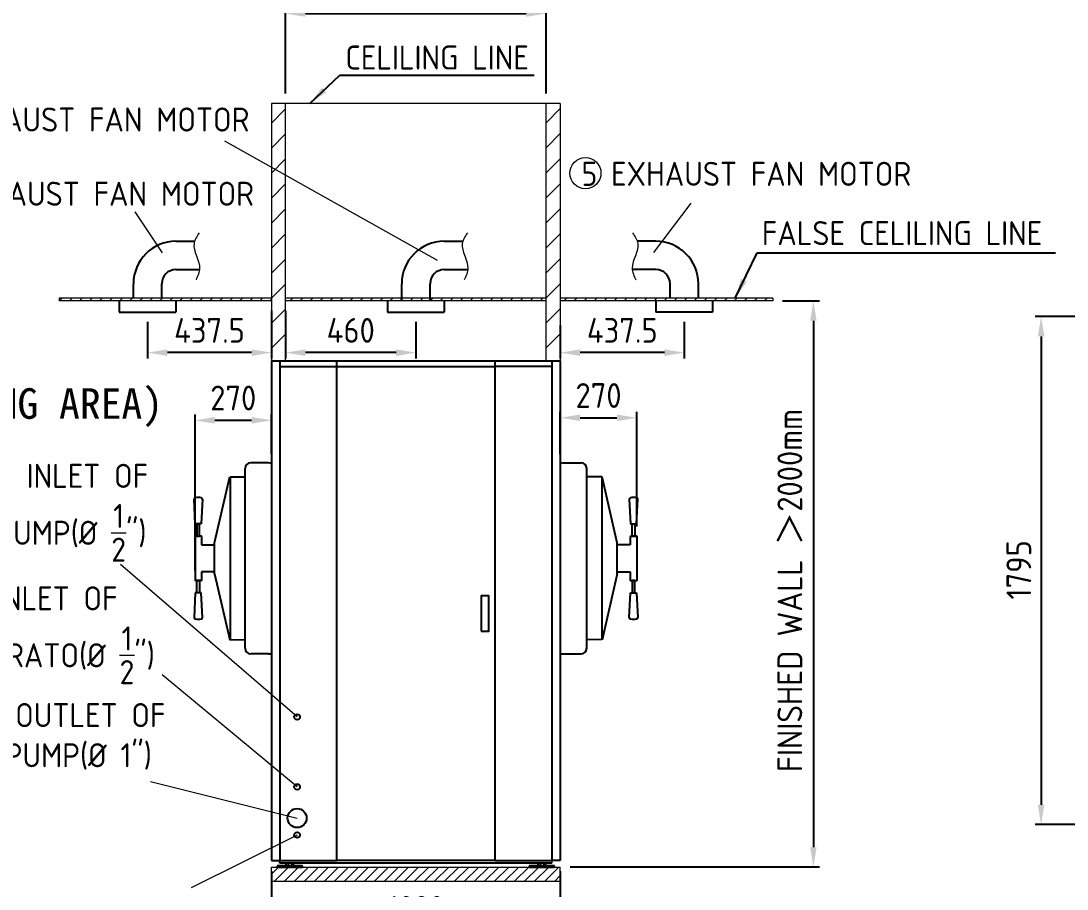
# Model space of a CAD drawing. Header units: millimetres. Extents: x -215875 to 13478, y -2277 to 9476.
# Drawn here: x 4828 to 8522, y 2349 to 5417 of the extents above; entities that cross this region are included whole.
import ezdxf

# ---------------------------------------------------------------- set-up
doc = ezdxf.new("R2010")
doc.units = ezdxf.units.MM
doc.header["$MEASUREMENT"] = 0
doc.linetypes.add('HIDDEN', pattern=[9.525, 6.35, -3.175])
doc.layers.get('0').update_dxf_attribs({"lineweight": 25})
for name, color, linetype, lineweight in [('D', 3, 'Continuous', 13), ('H', 2, 'HIDDEN', 15), ('S', 4, 'Continuous', 15)]:
    doc.layers.add(name, color=color, linetype=linetype, lineweight=lineweight)
doc.styles.get("Standard").update_dxf_attribs({"font": 'KAIU.TTF'})
doc.styles.add('STU25', font='isocp2.shx')
doc.dimstyles.new('STU25', dxfattribs={"dimscale": 35, "dimtxt": 2.5, "dimasz": 2, "dimexe": 0.6, "dimexo": 1, "dimgap": 1, "dimtad": 1, "dimdsep": 46, "dimtxsty": 'STU25', "dimcen": 2, "dimazin": 2, "dimtfac": 1, "dimtmove": 0, "dimatfit": 3, "dimfxl": 0, "dimtolj": 1, "dimtzin": 0, "dimarcsym": 0})
doc.dimstyles.new('STU25$7', dxfattribs={"dimscale": 35, "dimtxt": 2.5, "dimasz": 2, "dimexe": 1.25, "dimexo": 0.625, "dimgap": 1, "dimtad": 0, "dimdec": 4, "dimdsep": 46, "dimtxsty": 'STU25', "dimcen": 2.5, "dimazin": 2, "dimtfac": 1, "dimtdec": 4, "dimtmove": 0, "dimatfit": 3, "dimfxl": 0, "dimtolj": 1, "dimtzin": 0, "dimarcsym": 0})

# ---------------------------------------------------------------- blocks, each defined once
blk = doc.blocks.new('*D3')
at = {"layer": 'D', "color": 0, "lineweight": -2}
for p, q in [((9377.4, 4372.1), (8409.3, 4372.1)), ((8430.3, 4302.1), (8430.3, 2647.1)), ((8577.4, 2577.1), (8409.3, 2577.1))]:
    blk.add_line(p, q, dxfattribs=at)
at = {"layer": 'D', "color": 0}
for points in [[(8442, 4302.1), (8418.6, 4302.1), (8430.3, 4372.1)], [(8418.6, 2647.1), (8442, 2647.1), (8430.3, 2577.1)]]:
    blk.add_solid(points, dxfattribs=at)
at = {"layer": 'Defpoints', "color": 0}
for p in [(9412.4, 4372.1), (8430.3, 2577.1), (8612.4, 2577.1)]:
    blk.add_point(p, dxfattribs=at)
at = {"layer": 'D', "color": 0, "insert": (8351.6, 3477.1), "char_height": 87.5, "attachment_point": 5, "rotation": 90, "style": 'STU25'}
blk.add_mtext('\\A1;1795', dxfattribs=at)
blk = doc.blocks.new('*D7')
at = {"layer": 'D', "color": 0, "linetype": 'Continuous', "lineweight": -2}
for p, q in [((6732.4, 4341.5), (6732.4, 4223.6)), ((7169.9, 4353.2), (7169.9, 4223.6)), ((7099.9, 4244.6), (6802.4, 4244.6))]:
    blk.add_line(p, q, dxfattribs=at)
at = {"layer": 'D', "color": 0}
for points in [[(6802.4, 4256.2), (6802.4, 4232.9), (6732.4, 4244.6)], [(7099.9, 4232.9), (7099.9, 4256.2), (7169.9, 4244.6)]]:
    blk.add_solid(points, dxfattribs=at)
at = {"layer": 'Defpoints', "color": 0}
for p in [(6732.4, 4376.5), (7169.9, 4388.2), (6732.4, 4244.6)]:
    blk.add_point(p, dxfattribs=at)
at = {"layer": 'D', "color": 0, "insert": (6951.2, 4323.3), "char_height": 87.5, "attachment_point": 5, "style": 'STU25'}
blk.add_mtext('\\A1;437.5', dxfattribs=at)
blk = doc.blocks.new('*D8')
at = {"layer": 'D', "color": 0, "lineweight": -2}
for p, q in [((5762.4, 4392.4), (5762.4, 4223.6)), ((6222.4, 4353.2), (6222.4, 4223.6)), ((6152.4, 4244.6), (5832.4, 4244.6))]:
    blk.add_line(p, q, dxfattribs=at)
at = {"layer": 'D', "color": 0}
for points in [[(5832.4, 4256.2), (5832.4, 4232.9), (5762.4, 4244.6)], [(6152.4, 4232.9), (6152.4, 4256.2), (6222.4, 4244.6)]]:
    blk.add_solid(points, dxfattribs=at)
at = {"layer": 'Defpoints', "color": 0}
for p in [(5762.4, 4427.4), (6222.4, 4388.2), (5762.4, 4244.6)]:
    blk.add_point(p, dxfattribs=at)
at = {"layer": 'D', "color": 0, "insert": (5992.4, 4323.3), "char_height": 87.5, "attachment_point": 5, "style": 'STU25'}
blk.add_mtext('\\A1;460', dxfattribs=at)
blk = doc.blocks.new('*D9')
at = {"layer": 'D', "color": 0, "linetype": 'Continuous', "lineweight": -2}
for p, q in [((5712.4, 4392.4), (5712.4, 4223.6)), ((5274.9, 4353.2), (5274.9, 4223.6)), ((5642.4, 4244.6), (5344.9, 4244.6))]:
    blk.add_line(p, q, dxfattribs=at)
at = {"layer": 'D', "color": 0}
for points in [[(5344.9, 4256.2), (5344.9, 4232.9), (5274.9, 4244.6)], [(5642.4, 4232.9), (5642.4, 4256.2), (5712.4, 4244.6)]]:
    blk.add_solid(points, dxfattribs=at)
at = {"layer": 'Defpoints', "color": 0}
for p in [(5712.4, 4427.4), (5274.9, 4388.2), (5274.9, 4244.6)]:
    blk.add_point(p, dxfattribs=at)
at = {"layer": 'D', "color": 0, "insert": (5493.7, 4323.3), "char_height": 87.5, "attachment_point": 5, "style": 'STU25'}
blk.add_mtext('\\A1;437.5', dxfattribs=at)
blk = doc.blocks.new('*D10')
at = {"layer": 'D', "color": 0, "lineweight": -2}
for p, q in [((5712.4, 2412.4), (5712.4, 2181.4)), ((6732.4, 2412.4), (6732.4, 2181.4)), ((5782.4, 2202.4), (6662.4, 2202.4))]:
    blk.add_line(p, q, dxfattribs=at)
at = {"layer": 'D', "color": 0}
for points in [[(5782.4, 2214), (5782.4, 2190.7), (5712.4, 2202.4)], [(6662.4, 2190.7), (6662.4, 2214), (6732.4, 2202.4)]]:
    blk.add_solid(points, dxfattribs=at)
at = {"layer": 'Defpoints', "color": 0}
for p in [(5712.4, 2447.4), (6732.4, 2447.4), (6732.4, 2202.4)]:
    blk.add_point(p, dxfattribs=at)
at = {"layer": 'D', "color": 0, "insert": (6222.4, 2281.1), "char_height": 87.5, "attachment_point": 5, "style": 'STU25'}
blk.add_mtext('\\A1;1020', dxfattribs=at)
blk = doc.blocks.new('*D18')
at = {"layer": 'D', "color": 0, "lineweight": -2}
for p, q in [((7517.4, 4427.4), (7647.1, 4427.4)), ((7626.1, 4357.4), (7626.1, 2497.4)), ((6767.4, 2427.4), (7647.1, 2427.4))]:
    blk.add_line(p, q, dxfattribs=at)
at = {"layer": 'D', "color": 0}
for points in [[(7637.8, 4357.4), (7614.4, 4357.4), (7626.1, 4427.4)], [(7614.4, 2497.4), (7637.8, 2497.4), (7626.1, 2427.4)]]:
    blk.add_solid(points, dxfattribs=at)
at = {"layer": 'Defpoints', "color": 0}
for p in [(7482.4, 4427.4), (6732.4, 2427.4), (7626.1, 2427.4)]:
    blk.add_point(p, dxfattribs=at)
at = {"layer": 'D', "color": 0, "insert": (7499.2, 2762.7), "char_height": 87.5, "attachment_point": 1, "rotation": 90, "style": 'STU25'}
blk.add_mtext('\\A1;{\\Fisocp2.shx;FINISHED WALL \\f新細明體|b0|i0|c136|p16;＞\\Fisocp2.shx;2000mm}', dxfattribs=at)
blk = doc.blocks.new('*D19')
at = {"layer": 'D', "color": 0, "lineweight": -2}
for p, q in [((5762.4, 5159.9), (5762.4, 5463.7)), ((5832.4, 5442.7), (6612.4, 5442.7)), ((6682.4, 5159.9), (6682.4, 5463.7))]:
    blk.add_line(p, q, dxfattribs=at)
at = {"layer": 'D', "color": 0}
for points in [[(5832.4, 5454.4), (5832.4, 5431.1), (5762.4, 5442.7)], [(6612.4, 5431.1), (6612.4, 5454.4), (6682.4, 5442.7)]]:
    blk.add_solid(points, dxfattribs=at)
at = {"layer": 'Defpoints', "color": 0}
for p in [(6682.4, 5442.7), (5762.4, 5124.9), (6682.4, 5124.9)]:
    blk.add_point(p, dxfattribs=at)
at = {"layer": 'D', "color": 0, "insert": (6222.4, 5526.1), "char_height": 87.5, "attachment_point": 5, "style": 'STU25'}
blk.add_mtext('\\A1;{\\Fisocp2.shx;920(STERILIZE SPACE)}', dxfattribs=at)
blk = doc.blocks.new('*D24')
at = {"layer": 'D', "color": 0, "lineweight": -2}
for p, q in [((6732.4, 3887.7), (6732.4, 4035.5)), ((7002.4, 3630.6), (7002.4, 4035.5)), ((6802.4, 4014.5), (6932.4, 4014.5))]:
    blk.add_line(p, q, dxfattribs=at)
at = {"layer": 'D', "color": 0}
for points in [[(6802.4, 4026.1), (6802.4, 4002.8), (6732.4, 4014.5)], [(6932.4, 4002.8), (6932.4, 4026.1), (7002.4, 4014.5)]]:
    blk.add_solid(points, dxfattribs=at)
at = {"layer": 'Defpoints', "color": 0}
for p in [(7002.4, 4014.5), (6732.4, 3852.7), (7002.4, 3595.6)]:
    blk.add_point(p, dxfattribs=at)
at = {"layer": 'D', "color": 0, "insert": (6867.4, 4093.2), "char_height": 87.5, "attachment_point": 5, "style": 'STU25'}
blk.add_mtext('\\A1;270', dxfattribs=at)
blk = doc.blocks.new('*D25')
at = {"layer": 'D', "color": 0, "lineweight": -2}
for p, q in [((5442.4, 3475.1), (5442.4, 4026.5)), ((5512.4, 4005.5), (5642.4, 4005.5)), ((5712.4, 3887.7), (5712.4, 4026.5))]:
    blk.add_line(p, q, dxfattribs=at)
at = {"layer": 'D', "color": 0}
for points in [[(5512.4, 4017.2), (5512.4, 3993.8), (5442.4, 4005.5)], [(5642.4, 3993.8), (5642.4, 4017.2), (5712.4, 4005.5)]]:
    blk.add_solid(points, dxfattribs=at)
at = {"layer": 'Defpoints', "color": 0}
for p in [(5712.4, 4005.5), (5712.4, 3852.7), (5442.4, 3440.1)]:
    blk.add_point(p, dxfattribs=at)
at = {"layer": 'D', "color": 0, "insert": (5577.4, 4084.3), "char_height": 87.5, "attachment_point": 5, "style": 'STU25'}
blk.add_mtext('\\A1;270', dxfattribs=at)

msp = doc.modelspace()

# ---------------------------------------------------------------- hatches: boundary and pattern name
at = {"layer": 'H', "ltscale": 5}
h = msp.add_hatch(dxfattribs=at)
h.set_pattern_fill('ANSI31', color=256, scale=500, style=0)
h.set_pattern_definition([(45, (425.545, -17466.824), (-44.19417, 44.19417), [])])
h.paths.add_polyline_path([(5762.426, 5124.864), (5712.426, 5124.864), (5712.426, 4230.359), (5742.426, 4230.359), (5762.426, 4230.359)])
h = msp.add_hatch(dxfattribs=at)
h.set_pattern_fill('ANSI31', color=256, scale=500, style=0)
h.set_pattern_definition([(45, (245.545, -17466.824), (-44.19417, 44.19417), [])])
h.paths.add_polyline_path([(6732.426, 5124.864), (6682.426, 5124.864), (6682.426, 4230.359), (6702.426, 4230.359), (6732.426, 4230.359)])
at = {"layer": 'H'}
h = msp.add_hatch(dxfattribs=at)
h.set_pattern_fill('ANSI31', color=256, scale=200, style=0)
h.set_pattern_definition([(45, (223973.336, 22760.13), (-17.6776695, 17.6776695), [])])
h.paths.add_polyline_path([(5712.426, 4437.359), (4962.426, 4437.359), (4962.426, 4427.359), (5712.426, 4427.359)])
h = msp.add_hatch(dxfattribs=at)
h.set_pattern_fill('ANSI31', color=256, scale=200, style=0)
h.set_pattern_definition([(45, (205681.15, 17018.578), (-17.6776695, 17.6776695), [])])
h.paths.add_polyline_path([(6682.426, 4427.359), (6682.426, 4437.359), (5762.426, 4437.359), (5762.426, 4427.359)])
h = msp.add_hatch(dxfattribs=at)
h.set_pattern_fill('ANSI31', color=256, scale=200, style=0)
h.set_pattern_definition([(45, (224093.336, 22760.13), (-17.6776695, 17.6776695), [])])
h.paths.add_polyline_path([(6732.426, 4437.359), (7482.426, 4437.359), (7482.426, 4427.359), (6732.426, 4427.359)])
h = msp.add_hatch(dxfattribs=at)
h.set_pattern_fill('ANSI31', color=256, scale=200, style=0)
h.set_pattern_definition([(45, (211022.296, 34612.698), (-17.6776695, 17.6776695), [])])
h.paths.add_polyline_path([(6732.426, 2377.359), (6732.426, 2427.359), (5712.426, 2427.359), (5712.426, 2377.359)])

# ---------------------------------------------------------------- linework, layer by layer
at = {"linetype": 'Continuous'}
for p, q in [((5374.926, 4638.107), (5440.846, 4638.107)), ((6322.426, 4638.107), (6388.346, 4638.107)), ((7069.926, 4638.107), (7004.006, 4638.107)), ((5374.926, 4538.107), (5458.22, 4538.107)), ((6322.426, 4538.107), (6405.72, 4538.107)), ((7069.926, 4538.107), (6986.632, 4538.107)), ((5224.926, 4437.359), (5224.926, 4488.107)), ((5324.926, 4437.359), (5324.926, 4488.107)), ((6172.426, 4427.359), (6172.426, 4488.107)), ((6272.426, 4427.359), (6272.426, 4488.107)), ((7119.926, 4437.359), (7119.926, 4488.107)), ((7219.926, 4437.359), (7219.926, 4488.107)), ((5174.926, 4427.359), (5174.926, 4388.216)), ((5374.926, 4427.359), (5374.926, 4388.216)), ((6122.426, 4427.359), (6122.426, 4388.216)), ((6322.426, 4427.359), (6322.426, 4388.216)), ((7069.926, 4427.359), (7069.926, 4388.216)), ((7269.926, 4427.359), (7269.926, 4388.216)), ((5174.926, 4388.216), (5374.926, 4388.216)), ((6122.426, 4388.216), (6322.426, 4388.216)), ((7269.926, 4388.216), (7069.926, 4388.216)), ((5443.425, 3639.846), (5438.925, 3726.846)), ((5468.925, 3726.846), (5464.425, 3639.846)), ((6975.927, 3726.846), (6980.427, 3639.846)), ((7001.427, 3639.846), (7005.927, 3726.846)), ((5464.425, 3639.846), (5443.425, 3639.846)), ((5449.175, 3639.846), (5449.175, 3596.609)), ((5458.675, 3596.609), (5458.675, 3639.846)), ((6980.427, 3639.846), (7001.427, 3639.846)), ((6986.177, 3596.609), (6986.177, 3639.846)), ((6995.677, 3639.846), (6995.677, 3596.609)), ((5449.175, 3395.872), (5449.175, 3439.109)), ((5458.675, 3439.109), (5458.675, 3395.872)), ((6986.177, 3439.109), (6986.177, 3395.872)), ((6995.677, 3395.872), (6995.677, 3439.109)), ((5443.425, 3395.872), (5438.925, 3308.872)), ((5464.425, 3395.872), (5443.425, 3395.872)), ((5468.925, 3308.872), (5464.425, 3395.872)), ((6975.927, 3308.872), (6980.427, 3395.872)), ((6980.427, 3395.872), (7001.427, 3395.872)), ((7001.427, 3395.872), (7005.927, 3308.872))]:
    msp.add_line(p, q, dxfattribs=at)
for p, q in [((5712.426, 4215.359), (5712.426, 2450.359)), ((5712.426, 4215.359), (6732.426, 4215.359)), ((5712.426, 4215.359), (5712.426, 2450.359)), ((5742.426, 4215.359), (5742.426, 2450.359)), ((5942.926, 4195.359), (5942.926, 4215.359)), ((6501.926, 4195.359), (6501.926, 4215.359)), ((6702.426, 4215.359), (6702.426, 2450.359)), ((6732.426, 4215.359), (6732.426, 2450.359)), ((5742.426, 4195.359), (5942.426, 4195.359)), ((5942.426, 4195.359), (5942.426, 2450.359)), ((5942.426, 4195.359), (5943.426, 4195.359)), ((5943.426, 2450.359), (5943.426, 4195.359)), ((5943.426, 4195.359), (6501.426, 4195.359)), ((6501.426, 4195.359), (6501.426, 2450.359)), ((6501.426, 4195.359), (6502.426, 4195.359)), ((6502.426, 2450.359), (6502.426, 4195.359)), ((6702.426, 4195.359), (6502.426, 4195.359)), ((5702.426, 3855.359), (5639.376, 3855.359)), ((6742.426, 3855.359), (6805.476, 3855.359)), ((5566.376, 3805.359), (5566.376, 3230.359)), ((5619.376, 3200.359), (5619.376, 3835.359)), ((6825.476, 3200.359), (6825.476, 3835.359)), ((6878.476, 3805.359), (6878.476, 3230.359)), ((5442.425, 3595.609), (5442.425, 3440.109)), ((5464.425, 3596.609), (5443.425, 3596.609)), ((5449.175, 3596.609), (5458.675, 3596.609)), ((5465.425, 3595.609), (5465.425, 3565.359)), ((6979.427, 3595.609), (6979.427, 3565.359)), ((6980.427, 3596.609), (7001.427, 3596.609)), ((6995.677, 3596.609), (6986.177, 3596.609)), ((7002.427, 3595.609), (7002.427, 3440.109)), ((5465.425, 3565.359), (5511.376, 3565.359)), ((6979.427, 3565.359), (6933.476, 3565.359)), ((5464.425, 3439.109), (5443.425, 3439.109)), ((5449.175, 3439.109), (5458.675, 3439.109)), ((5465.425, 3470.359), (5465.425, 3440.109)), ((5511.376, 3470.359), (5465.425, 3470.359)), ((6933.476, 3470.359), (6979.427, 3470.359)), ((6979.427, 3470.359), (6979.427, 3440.109)), ((6980.427, 3439.109), (7001.427, 3439.109)), ((6995.677, 3439.109), (6986.177, 3439.109)), ((5702.426, 3180.359), (5639.376, 3180.359)), ((6742.426, 3180.359), (6805.476, 3180.359)), ((5712.426, 2450.359), (5742.426, 2450.359)), ((5742.426, 2440.359), (5742.426, 2450.359)), ((5742.426, 2450.359), (5943.426, 2450.359)), ((6702.426, 2440.359), (5742.426, 2440.359)), ((5764.147, 2431.359), (5764.147, 2440.359)), ((5790.705, 2440.359), (5764.147, 2440.359)), ((5770.786, 2440.359), (5770.786, 2431.359)), ((5784.065, 2440.359), (5784.065, 2431.359)), ((5790.705, 2431.359), (5790.705, 2440.359)), ((6501.426, 2450.359), (5943.426, 2450.359)), ((6502.426, 2450.359), (6702.426, 2450.359)), ((6654.147, 2431.359), (6654.147, 2440.359)), ((6680.705, 2440.359), (6654.147, 2440.359)), ((6660.786, 2440.359), (6660.786, 2431.359)), ((6674.065, 2440.359), (6674.065, 2431.359)), ((6680.705, 2431.359), (6680.705, 2440.359)), ((6732.426, 2450.359), (6702.426, 2450.359)), ((6702.426, 2440.359), (6702.426, 2450.359)), ((5821.926, 2431.359), (5732.926, 2431.359)), ((5732.926, 2431.359), (5732.926, 2427.359)), ((5732.926, 2427.359), (5821.926, 2427.359)), ((5821.926, 2427.359), (5821.926, 2431.359)), ((6711.926, 2431.359), (6622.926, 2431.359)), ((6622.926, 2431.359), (6622.926, 2427.359)), ((6622.926, 2427.359), (6711.926, 2427.359)), ((6711.926, 2427.359), (6711.926, 2431.359))]:
    msp.add_line(p, q)
at = {"linetype": 'Continuous', "lineweight": 25}
for p, q in [((5511.376, 3572.859), (5565.213, 3805.359)), ((5565.213, 3805.359), (5566.376, 3805.062)), ((5566.376, 3805.359), (5619.376, 3805.359)), ((6878.476, 3805.359), (6825.476, 3805.359)), ((6879.639, 3805.359), (6878.476, 3805.062)), ((6933.476, 3572.859), (6879.639, 3805.359)), ((5511.376, 3462.859), (5511.376, 3572.859)), ((6933.476, 3462.859), (6933.476, 3572.859)), ((5511.376, 3462.859), (5565.213, 3230.359)), ((6933.476, 3462.859), (6879.639, 3230.359)), ((5564.763, 3230.359), (5565.926, 3230.656)), ((5566.376, 3230.656), (5619.376, 3230.359)), ((6878.476, 3230.656), (6825.476, 3230.359)), ((6880.089, 3230.359), (6878.926, 3230.656))]:
    msp.add_line(p, q, dxfattribs=at)
msp.add_lwpolyline([(6452.426, 3260.359), (6479.426, 3260.359), (6479.426, 3385.359), (6452.426, 3385.359)], close=True)
for centre, radius in [((5802.968, 2957.359), 10), ((5802.968, 2710.359), 10), ((5802.968, 2600.359), 33.5), ((5802.968, 2540.359), 10)]:
    msp.add_circle(centre, radius)
at = {"linetype": 'Continuous'}
for centre, radius, start, end in [((5374.926, 4488.107), 150, 90, 180), ((6322.426, 4488.107), 150, 90, 180), ((7069.926, 4488.107), 150, 0, 90), ((5374.926, 4488.107), 50, 90, 180), ((6322.426, 4488.107), 50, 90, 180), ((7069.926, 4488.107), 50, 0, 90), ((5443.931, 3726.846), 5.007, 101.352885, 180), ((5453.925, 3677.074), 55.773, 78.647115, 101.352885), ((5463.918, 3726.846), 5.007, 354.078128, 78.647115), ((6980.934, 3726.846), 5.007, 101.352885, 185.921872), ((6990.927, 3677.074), 55.773, 78.647115, 101.352885), ((7000.92, 3726.846), 5.007, 0, 78.647115), ((5443.931, 3308.872), 5.007, 180, 258.647115), ((5453.925, 3358.644), 55.773, 258.647115, 281.352885), ((5463.918, 3308.872), 5.007, 281.352885, 5.921872), ((6980.934, 3308.872), 5.007, 174.078128, 258.647115), ((6990.927, 3358.644), 55.773, 258.647115, 281.352885), ((7000.92, 3308.872), 5.007, 281.352885, 360)]:
    msp.add_arc(centre, radius, start, end, dxfattribs=at)
for centre, radius, start, end in [((5639.376, 3835.359), 20, 90, 180), ((5702.426, 3835.359), 20, 60, 90), ((6742.426, 3835.359), 20, 90, 120), ((6805.476, 3835.359), 20, 0, 90), ((5443.425, 3595.609), 1, 90, 180), ((5464.425, 3595.609), 1, 0, 90), ((6980.427, 3595.609), 1, 90, 180), ((7001.427, 3595.609), 1, 0, 90), ((5443.425, 3440.109), 1, 180, 270), ((5464.425, 3440.109), 1, 270, 0), ((6980.427, 3440.109), 1, 180, 270), ((7001.427, 3440.109), 1, 270, 0), ((5639.376, 3200.359), 20, 180, 270), ((5702.426, 3200.359), 20, 270, 300), ((6742.426, 3200.359), 20, 240, 270), ((6805.476, 3200.359), 20, 270, 0)]:
    msp.add_arc(centre, radius, start, end)
at = {"layer": 'D', "linetype": 'Continuous'}
for p, q in [((6298.44, 4570.683), (5548.097, 4991.398)), ((7062.718, 4598.983), (7194.872, 4772.378))]:
    msp.add_line(p, q, dxfattribs=at)
at = {"layer": 'D'}
for p, q in [((5327.637, 4597.524), (5230.854, 4741.658)), ((5802.968, 2957.359), (5179.518, 3495.949)), ((5802.968, 2710.359), (5326.212, 3106.618)), ((5284.812, 2729.59), (5802.968, 2600.359)), ((5802.968, 2540.359), (5429.297, 2353.237))]:
    msp.add_line(p, q, dxfattribs=at)
msp.add_circle((6821.033, 4878.802), 55, dxfattribs=at)
for points in [[(5457.161, 4667.684), (5438.898, 4629.78), (5458.565, 4543.442), (5445.922, 4501.326)], [(6404.661, 4667.684), (6386.398, 4629.78), (6406.065, 4543.442), (6393.422, 4501.326)], [(6987.691, 4667.684), (7005.953, 4629.78), (6986.286, 4543.442), (6998.929, 4501.326)]]:
    msp.add_spline(points, degree=3, dxfattribs=at)
at = {"layer": 'S', "linetype": 'Continuous'}
for p, q in [((5712.426, 5124.864), (5712.426, 4215.359)), ((5762.426, 4215.359), (5762.426, 5124.864)), ((6682.426, 4215.359), (6682.426, 5124.864)), ((6732.426, 5124.864), (6732.426, 4215.359)), ((5712.426, 4437.359), (4962.426, 4437.359)), ((6682.426, 4437.359), (5762.426, 4437.359)), ((7482.426, 4437.359), (6732.426, 4437.359)), ((5712.426, 4427.359), (4962.426, 4427.359)), ((6682.426, 4427.359), (5762.426, 4427.359)), ((7482.426, 4427.359), (6732.426, 4427.359))]:
    msp.add_line(p, q, dxfattribs=at)
at = {"layer": 'S'}
for p, q in [((6732.426, 5124.864), (5712.426, 5124.864)), ((4962.426, 4437.359), (4962.426, 4427.359)), ((7482.426, 4437.359), (7482.426, 4427.359)), ((5712.426, 2427.359), (6732.426, 2427.359)), ((5712.426, 2377.359), (5712.426, 2427.359)), ((6732.426, 2377.359), (6732.426, 2427.359)), ((5712.426, 2377.359), (6732.426, 2377.359))]:
    msp.add_line(p, q, dxfattribs=at)

# ---------------------------------------------------------------- texts
at = {"layer": 'D', "color": 11, "attachment_point": 1}
for s, insert, char_height in [('{\\Fisocp.shx;\\C3;CELILING LINE\\f標楷體|b0|i0|c136|p65; }', (5973.262, 5329.748), 85), ('{\\Fisocp2.shx;\\C3;FALSE CELILING LINE}', (7444.11, 4709.371), 85), ('{\\C3;(UNLOADING AREA)}', (4154.027, 4118.851), 108)]:
    msp.add_mtext(s, dxfattribs=dict(at, insert=insert, char_height=char_height))
at = {"layer": 'D', "color": 11, "char_height": 85, "attachment_point": 1, "style": 'STU25'}
for s, insert in [('{\\C3;5-1 EXHAUST FAN MOTOR}', (4380.206, 5110.671)), ('{\\C3;5 EXHAUST FAN MOTOR}', (6807.385, 4918.848)), ('{\\C3;5-2 EXHAUST FAN MOTOR}', (4382.443, 4848.476)), ('\\A1;{\\C3;1-1 WATER INLET OF \\PVACUUM PUMP(%%c \\S1/2;")}', (4290.266, 3851.767)), ('\\A1;{\\C3;2-1 WATER INLET OF \\PSTEAM GENERATO(%%c \\S1/2;")}', (4168.323, 3419.041)), ('{\\C3;6 WATER OUTLET OF \\PVACUUM PUMP(%%c 1")}', (4323.111, 3006.444))]:
    msp.add_mtext(s, dxfattribs=dict(at, insert=insert))

# ---------------------------------------------------------------- dimensions: what is measured, and where the dimension line sits
at = {"layer": 'D'}
dim = msp.add_linear_dim(base=(6682.426, 5442.749), p1=(5762.426, 5124.864), p2=(6682.426, 5124.864), text='{\\Fisocp2.shx;<>(STERILIZE SPACE)}', dimstyle='STU25', dxfattribs=at)
dim.commit()
dim.dimension.update_dxf_attribs({"geometry": '*D19', "text_midpoint": (6222.426, 5442.749), "dimtype": 160})
at = {"layer": 'D', "linetype": 'Continuous'}
for base, p1, p2, picture, middle in [((5274.926, 4244.572), (5712.426, 4427.359), (5274.926, 4388.216), '*D9', (5493.676, 4244.572)), ((6732.426, 4244.572), (7169.926, 4388.216), (6732.426, 4376.451), '*D7', (6951.176, 4244.572))]:
    dim = msp.add_linear_dim(base=base, p1=p1, p2=p2, angle=180, dimstyle='STU25', dxfattribs=at)
    dim.commit()
    dim.dimension.update_dxf_attribs({"geometry": picture, "text_midpoint": middle, "dimtype": 160})
at = {"layer": 'D'}
for base, p1, p2, picture, middle in [((5762.426, 4244.572), (6222.426, 4388.216), (5762.426, 4427.359), '*D8', (5992.426, 4244.572)), ((7002.427, 4014.452), (6732.426, 3852.679), (7002.427, 3595.609), '*D24', (6867.426, 4014.452))]:
    dim = msp.add_linear_dim(base=base, p1=p1, p2=p2, dimstyle='STU25', dxfattribs=at)
    dim.commit()
    dim.dimension.update_dxf_attribs({"geometry": picture, "text_midpoint": middle, "dimtype": 160})
dim = msp.add_linear_dim(base=(7626.116, 2427.359), p1=(7482.426, 4427.359), p2=(6732.426, 2427.359), angle=90, text='{\\Fisocp2.shx;FINISHED WALL \\f新細明體|b0|i0|c136|p16;＞\\Fisocp2.shx;2000mm}', dimstyle='STU25', dxfattribs=at)
dim.commit()
dim.dimension.update_dxf_attribs({"geometry": '*D18', "text_midpoint": (7626.116, 3427.359), "dimtype": 160})
dim = msp.add_linear_dim(base=(8430.309, 2577.14), p1=(9412.38, 4372.14), p2=(8612.38, 2577.14), angle=90, dimstyle='STU25', dxfattribs=at)
dim.commit()
dim.dimension.update_dxf_attribs({"geometry": '*D3', "text_midpoint": (8430.309, 3477.14), "dimtype": 160})
for base, p1, p2, picture, middle in [((5712.426, 4005.516), (5442.425, 3440.109), (5712.426, 3852.679), '*D25', (5577.425, 4084.266)), ((6732.426, 2202.368), (5712.426, 2447.359), (6732.426, 2447.359), '*D10', (6222.426, 2281.118))]:
    dim = msp.add_linear_dim(base=base, p1=p1, p2=p2, dimstyle='STU25', dxfattribs=at)
    dim.commit()
    dim.dimension.update_dxf_attribs({"geometry": picture, "text_midpoint": middle})

# ---------------------------------------------------------------- leaders
for points in [[(5847.983, 5124.864), (5953.416, 5225.287), (6640.18, 5225.287)], [(7350.31, 4437.122), (7427.987, 4597.332), (8481.513, 4597.332)]]:
    msp.add_leader(points, dimstyle='STU25$7', override={"dimgap": 1, "dimtad": 0}, dxfattribs=at)

doc.saveas('drawing.dxf')
